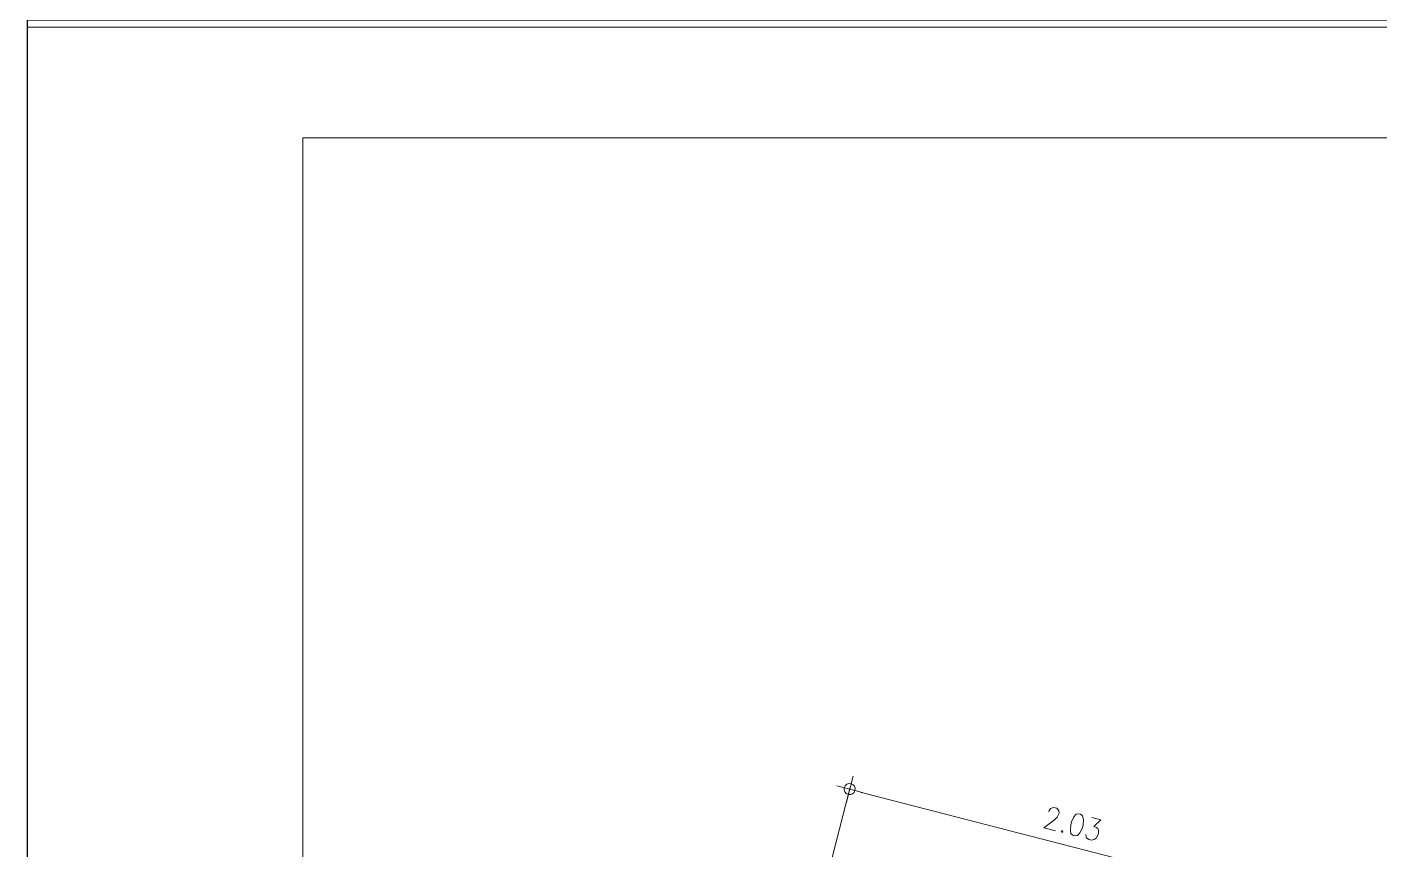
# Model space of a CAD drawing. Header units: millimetres. Extents: x 2928 to 3112, y 1220 to 1280.
# Drawn here: x 3028.04 to 3040.23, y 1272.81 to 1280.23 of the extents above; entities that cross this region are included whole.
import ezdxf
from ezdxf.xclip import XClip

# ---------------------------------------------------------------- set-up
doc = ezdxf.new("R2010")
doc.units = ezdxf.units.MM

# ---------------------------------------------------------------- blocks, each defined once
blk = doc.blocks.new('MF14B49E0')
at = {"color": 7, "linetype": 'Continuous', "lineweight": 9, "true_color": 0x000007}
blk.add_lwpolyline([(840.03, 593.45), (0, 593.45), (0, 0.23), (840.03, 0.23)], close=True, dxfattribs=at)

msp = doc.modelspace()

# ---------------------------------------------------------------- linework, layer by layer
at = {"color": 7, "linetype": 'Continuous', "lineweight": 9, "true_color": 0x000007}
msp.add_lwpolyline([(3111.04942, 1279.22812), (3030.52665, 1279.22812), (3030.52665, 1221.89096), (3111.04942, 1221.89096)], close=True, dxfattribs=at)
at = {"color": 7, "linetype": 'Continuous', "lineweight": 20, "true_color": 0x000007}
for points in [[(3035.42577, 1273.24234), (3035.48696, 1273.47555), (3035.48696, 1273.47555)], [(3035.57132, 1273.33), (3035.33976, 1273.38954), (3035.33976, 1273.38954)], [(3037.25177, 1273.15633), (3037.25342, 1273.16625), (3037.265, 1273.18445), (3037.27493, 1273.18941), (3037.29147, 1273.19603), (3037.32124, 1273.18776), (3037.33447, 1273.17452), (3037.33943, 1273.1646), (3037.34274, 1273.1431), (3037.33612, 1273.1249), (3037.3262, 1273.10671), (3037.30304, 1273.08355), (3037.20546, 1273.01243), (3037.30966, 1272.98432)], [(3037.6388, 1273.10506), (3037.71985, 1273.08355), (3037.657, 1273.02236), (3037.68015, 1273.01574), (3037.69173, 1273.00416), (3037.69669, 1272.99259), (3037.69669, 1272.96281), (3037.69173, 1272.94462), (3037.67685, 1272.91981), (3037.65865, 1272.90492), (3037.63384, 1272.89996), (3037.61234, 1272.90658), (3037.59084, 1272.92146), (3037.58588, 1272.93139), (3037.58422, 1272.95289)]]:
    msp.add_lwpolyline(points, dxfattribs=at)
at = {"color": 253, "linetype": 'Continuous', "lineweight": 5, "true_color": 0x9a9a9a}
for points in [[(3035.2306, 1272.48481), (3035.4605, 1273.37796), (3035.4605, 1273.37796)], [(3039.27956, 1272.37234), (3035.55147, 1273.33331), (3035.55147, 1273.33331)]]:
    msp.add_lwpolyline(points, dxfattribs=at)
at = {"color": 7, "linetype": 'Continuous', "lineweight": 20, "true_color": 0x000007}
for points in [[(3037.52137, 1273.13648), (3037.49821, 1273.13317), (3037.47506, 1273.11002), (3037.45521, 1273.06536), (3037.44859, 1273.03724), (3037.44529, 1272.98928), (3037.45025, 1272.95785), (3037.47175, 1272.94297), (3037.48664, 1272.938), (3037.50979, 1272.94297), (3037.53129, 1272.96612), (3037.5528, 1273.01078), (3037.55941, 1273.03724), (3037.56272, 1273.08686), (3037.55445, 1273.11829), (3037.53626, 1273.13317)], [(3037.37251, 1272.98597), (3037.36259, 1272.98101), (3037.3692, 1272.96943), (3037.37747, 1272.97605)]]:
    msp.add_lwpolyline(points, close=True, dxfattribs=at)
msp.add_open_spline([(3035.40757, 1273.373), (3035.40096, 1273.34654), (3035.41584, 1273.31842), (3035.44396, 1273.3118), (3035.44396, 1273.3118), (3035.47042, 1273.30519), (3035.49689, 1273.32173), (3035.5035, 1273.34819), (3035.5035, 1273.34819), (3035.51012, 1273.37466), (3035.49523, 1273.40112), (3035.46877, 1273.40939), (3035.46877, 1273.40939), (3035.44231, 1273.41601), (3035.41419, 1273.39947), (3035.40757, 1273.373)], degree=3, knots=[0, 0, 0, 0, 0.0625, 0.0625, 0.0625, 0.062501, 0.125, 0.125, 0.125, 0.125001, 0.1875, 0.1875, 0.1875, 0.187501, 1, 1, 1, 1], dxfattribs=at)

# ---------------------------------------------------------------- block references
at = {"color": 7, "true_color": 0xffffff}
ref = msp.add_blockref('MF14B49E0', (3028.04236, 1220.88198), dxfattribs=dict(at, xscale=0.1, yscale=0.1, zscale=0.1))
XClip(ref).set_block_clipping_path([(0, 0.2320201385), (841.02, 594.08)])

doc.saveas('drawing.dxf')
